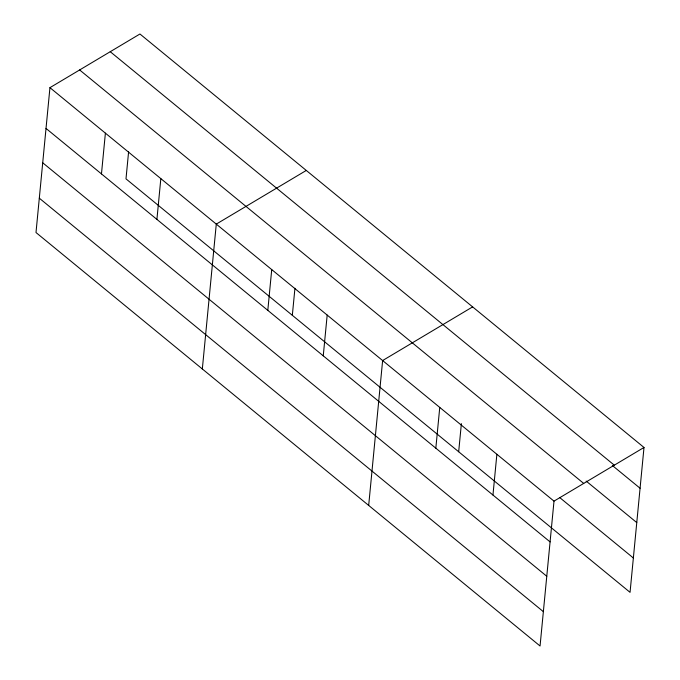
<?xml version="1.0" encoding="UTF-8"?>
<svg xmlns="http://www.w3.org/2000/svg" width="680" height="680" viewBox="0 0 680 680"><rect width="100%" height="100%" fill="white"/><g stroke="black" fill="none" stroke-linecap="round" stroke-linejoin="round"><path stroke-width="1.02" d="M49.946 87.66L35.998 232.534L540.056 646L554.005 501.135L644.002 447.465L139.944 34L49.946 87.66L554.005 501.135M101.465 173.918L105.391 133.144M128.596 151.802L125.995 178.865L630.054 592.34L644.002 447.465M156.91 219.394L160.837 178.627M202.334 368.976L216.282 224.111L306.28 170.442M267.81 310.361L271.728 269.594M292.332 315.308L294.942 288.243M323.255 355.844L327.182 315.07M368.679 505.418L382.627 360.553L472.625 306.892M435.829 448.179L439.756 407.413M458.677 451.758L461.38 423.649M492.958 495.04L496.876 454.274M110.245 51.706L614.303 465.179M612.332 465.477L640.075 488.24M586.168 481.083L636.769 522.588M79.645 69.955L583.703 483.421M559.912 497.735L633.361 557.983M46.019 128.435L550.077 541.9M42.712 162.783L546.771 576.258M39.304 198.178L543.362 611.652"/></g></svg>
